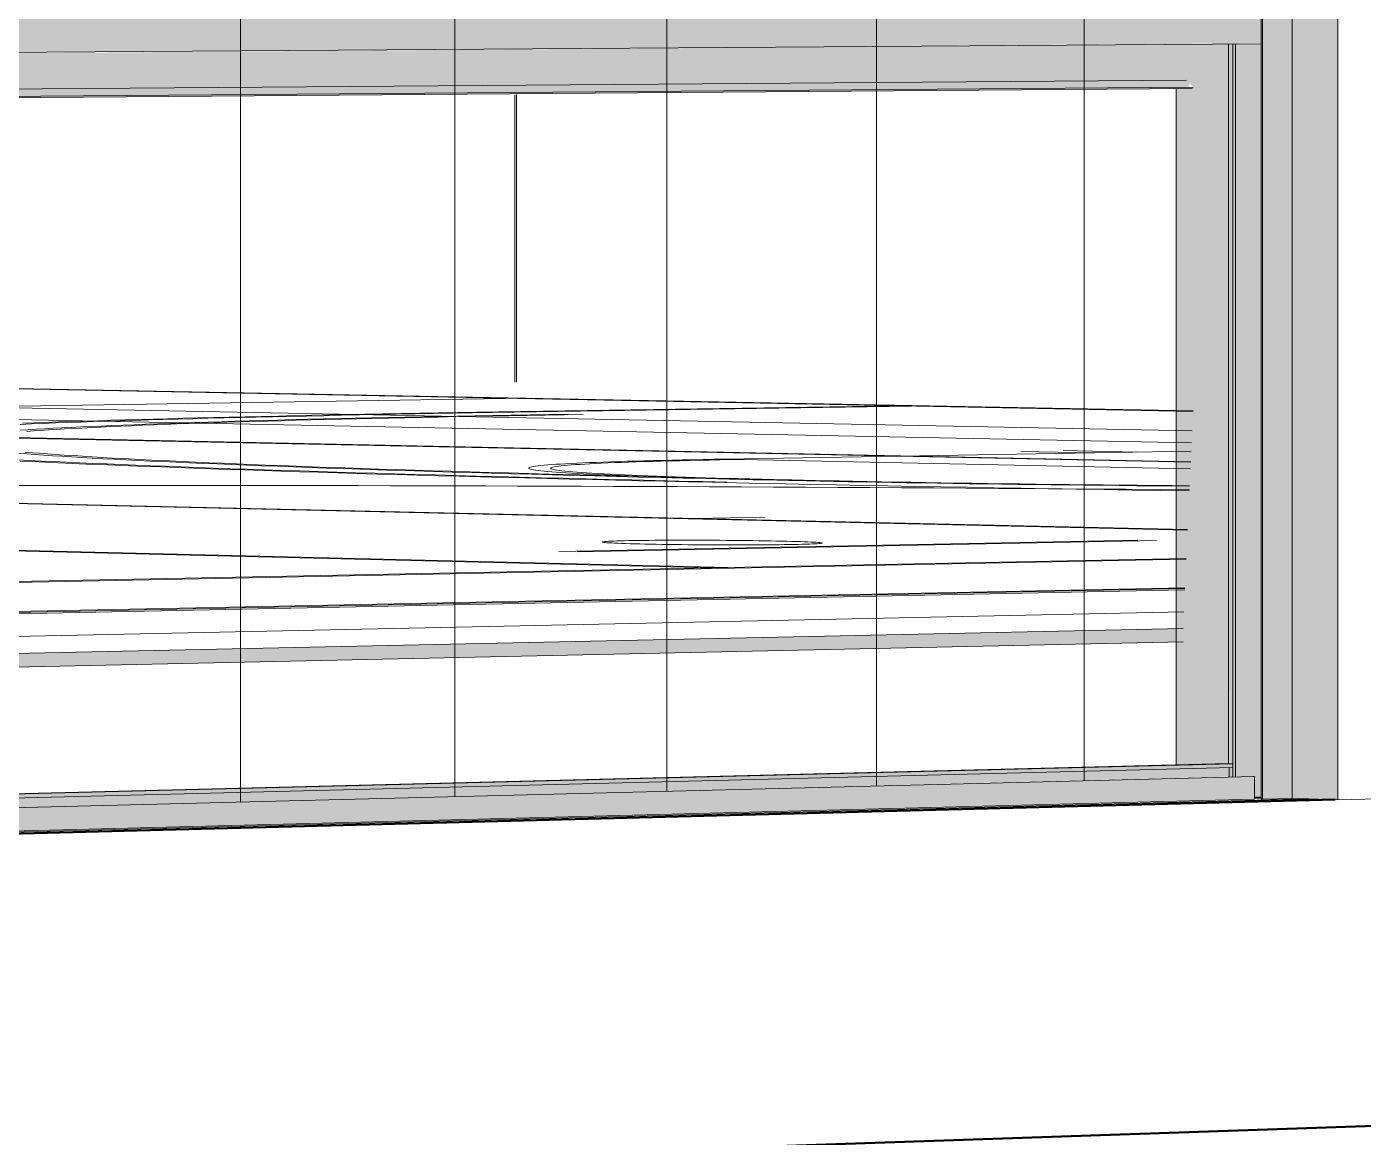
# Model space of a CAD drawing. Header units: inches. Extents: x 31156 to 31160, y -65 to 66.
# Drawn here: x 31157.6535 to 31157.69946, y 65.95301 to 65.99119 of the extents above; entities that cross this region are included whole.
import ezdxf

# ---------------------------------------------------------------- set-up
doc = ezdxf.new("R2010")
doc.units = ezdxf.units.IN
doc.header["$MEASUREMENT"] = 0
doc.linetypes.add('Dash 1_16_', pattern=[0.125, 0.0625, -0.0625])
doc.linetypes.add('Hidden', pattern=[0.28125, 0.1875, -0.09375])
for name, color, linetype, lineweight in [('A-FLOR', 192, 'Continuous', 13), ('A-FLOR-CLRS', 90, 'Dash 1_16_', 9), ('A-FLOR-OTLN', 90, 'Continuous', 9), ('A-GLAZ-CURT', 52, 'Continuous', 9), ('A-GLAZ-CWMG', 51, 'Continuous', 9), ('A-PROP-SBCK', 71, 'Hidden', 50), ('A-WALL', 113, 'Continuous', 13), ('A-WALL-PATT', 111, 'Continuous', 13), ('C-BLDG-PADS', 91, 'Continuous', 9), ('C-TOPO', 7, 'Continuous', 9), ('L-SITE-WALL', 31, 'Continuous', 13), ('S-BEAM', 12, 'Continuous', 9)]:
    doc.layers.add(name, color=color, linetype=linetype, lineweight=lineweight)

# ---------------------------------------------------------------- blocks, each defined once
blk = doc.blocks.new('FP_44-Looking North West')
at = {"layer": 'A-WALL-PATT', "lineweight": 9}
for p, q in [((-3322.5839, 65.988852), (-3322.5839, 65.978966)), ((-3322.583838, 65.978965), (-3322.583838, 65.988853))]:
    blk.add_line(p, q, dxfattribs=at)
blk = doc.blocks.new('FP_54-Looking North West')
at = {"layer": 'A-WALL-PATT', "lineweight": 9}
for p, q in [((-3322.593332, 65.964535), (-3322.593332, 66.148791)), ((-3322.585966, 65.96472), (-3322.585966, 66.148463)), ((-3322.578677, 65.964903), (-3322.578677, 66.148138)), ((-3322.571463, 65.965084), (-3322.571463, 66.147816)), ((-3322.564323, 65.965264), (-3322.564323, 66.147498))]:
    blk.add_line(p, q, dxfattribs=at)

msp = doc.modelspace()

# ---------------------------------------------------------------- hatches: boundary and pattern name
at = {"layer": 'A-FLOR', "lineweight": 5}
msp.add_hatch(color=256, dxfattribs=at).paths.add_polyline_path([(31157.65148, 65.969137), (31157.69326, 65.970044), (31157.69326, 65.970498), (31157.651504, 65.969605)], flags=0)
at = {"layer": 'A-GLAZ-CWMG', "lineweight": 5}
for points in [[(31157.695997, 65.964638), (31157.69701, 65.964664), (31157.69701, 66.148697), (31157.695997, 66.147224), (31157.695997, 65.972522)], [(31157.695945, 65.964675), (31157.695997, 65.964676), (31157.695997, 66.147224), (31157.695945, 66.147217), (31157.695945, 65.972522)], [(31157.642356, 65.964411), (31157.69497, 65.965721), (31157.69497, 65.965855), (31157.642356, 65.96455)], [(31157.642356, 65.963345), (31157.642634, 65.963352), (31157.64266, 65.96408), (31157.694848, 65.965412), (31157.694848, 65.965825), (31157.642356, 65.964523), (31157.642356, 65.964377)], [(31157.642658, 65.963267), (31157.695715, 65.964631), (31157.695715, 65.965411), (31157.642658, 65.964077)], [(31157.695997, 65.964638), (31157.695997, 65.964676), (31157.695945, 65.964675), (31157.695945, 65.96464)]]:
    msp.add_hatch(color=256, dxfattribs=at).paths.add_polyline_path(points, flags=0)
h = msp.add_hatch(color=256, dxfattribs=at)
h.paths.add_polyline_path([(31157.695718, 65.964679), (31157.695947, 65.964685), (31157.695947, 65.9906), (31157.69487, 65.990593), (31157.69487, 65.965392), (31157.695718, 65.965411)], flags=0)
h.paths.add_polyline_path([(31157.69487, 65.992222), (31157.695947, 65.992228), (31157.695947, 66.016424), (31157.69487, 66.016437), (31157.69487, 65.992691)], flags=0)
h.paths.add_polyline_path([(31157.695947, 66.018058), (31157.695947, 66.042241), (31157.69487, 66.042274), (31157.69487, 66.018072)], flags=0)
h.paths.add_polyline_path([(31157.695947, 66.043888), (31157.695947, 66.093876), (31157.69487, 66.093949), (31157.69487, 66.043922), (31157.695654, 66.043897)], flags=0)
h.paths.add_polyline_path([(31157.695947, 66.095547), (31157.695947, 66.119693), (31157.69487, 66.119786), (31157.69487, 66.095622)], flags=0)
h.paths.add_polyline_path([(31157.695947, 66.121377), (31157.695947, 66.147218), (31157.695206, 66.147225), (31157.69487, 66.146736), (31157.69487, 66.121472)], flags=0)
h = msp.add_hatch(color=256, dxfattribs=at)
h.paths.add_polyline_path([(31157.694848, 65.965392), (31157.69497, 65.965412), (31157.69497, 65.965721), (31157.694848, 65.965718), (31157.694848, 65.965411)], flags=0)
h.paths.add_polyline_path([(31157.69497, 65.965855), (31157.69497, 65.990593), (31157.694822, 65.990592), (31157.694848, 65.965859)], flags=0)
h.paths.add_polyline_path([(31157.694822, 65.992222), (31157.69497, 65.992223), (31157.69497, 66.016439), (31157.694822, 66.016437), (31157.694822, 65.992582)], flags=0)
h.paths.add_polyline_path([(31157.69497, 66.018071), (31157.69497, 66.042279), (31157.694822, 66.042274), (31157.694822, 66.018073)], flags=0)
h.paths.add_polyline_path([(31157.69497, 66.043919), (31157.69497, 66.09396), (31157.694822, 66.093948), (31157.694822, 66.043924)], flags=0)
h.paths.add_polyline_path([(31157.69497, 66.095615), (31157.69497, 66.119801), (31157.694822, 66.119786), (31157.694822, 66.095625)], flags=0)
h.paths.add_polyline_path([(31157.69497, 66.121463), (31157.69497, 66.146719), (31157.694822, 66.146701), (31157.694822, 66.121476)], flags=0)
h = msp.add_hatch(color=256, dxfattribs=at)
h.paths.add_polyline_path([(31157.69497, 65.965395), (31157.69506, 65.965412), (31157.69506, 65.990594), (31157.69497, 65.990593), (31157.69497, 65.965411)], flags=0)
h.paths.add_polyline_path([(31157.69497, 65.992223), (31157.69506, 65.992223), (31157.69506, 66.016438), (31157.69497, 66.016439), (31157.69497, 65.992691)], flags=0)
h.paths.add_polyline_path([(31157.69506, 66.01807), (31157.69506, 66.042277), (31157.69497, 66.042279), (31157.69497, 66.018071)], flags=0)
h.paths.add_polyline_path([(31157.69506, 66.043916), (31157.69506, 66.093954), (31157.69497, 66.09396), (31157.69497, 66.043919)], flags=0)
h.paths.add_polyline_path([(31157.69506, 66.095609), (31157.69506, 66.119793), (31157.69497, 66.119801), (31157.69497, 66.095615)], flags=0)
h.paths.add_polyline_path([(31157.69506, 66.121455), (31157.69506, 66.14685), (31157.69497, 66.146719), (31157.69497, 66.121463)], flags=0)
at = {"layer": 'L-SITE-WALL', "lineweight": 5}
h = msp.add_hatch(color=256, dxfattribs=at)
h.paths.add_polyline_path([(31157.693022, 65.965814), (31157.694825, 65.965859), (31157.694825, 65.990592), (31157.693473, 65.990583), (31157.693473, 65.989254), (31157.693606, 65.989111), (31157.693473, 65.98911), (31157.693473, 65.989066), (31157.693022, 65.989062), (31157.693022, 65.965825)], flags=0)
h.paths.add_polyline_path([(31157.693022, 65.992211), (31157.694825, 65.992222), (31157.694825, 66.016403), (31157.693473, 66.016377), (31157.693473, 66.015008), (31157.693606, 66.014868), (31157.693473, 66.014869), (31157.693473, 66.014824), (31157.693022, 66.014829), (31157.693022, 65.992665)], flags=0)
h.paths.add_polyline_path([(31157.694825, 66.018073), (31157.694825, 66.042187), (31157.693473, 66.042128), (31157.693473, 66.040762), (31157.693606, 66.040625), (31157.693473, 66.040629), (31157.693473, 66.040582), (31157.693022, 66.040596), (31157.693022, 66.018097), (31157.693473, 66.018091)], flags=0)
msp.add_hatch(color=256, dxfattribs=at).paths.add_polyline_path([(31157.698586, 65.964616), (31157.698586, 66.042354), (31157.69701, 66.042267), (31157.69701, 65.964664), (31157.697589, 65.964646)], flags=0)
at = {"layer": 'S-BEAM', "lineweight": 5}
for points in [[(31157.646084, 65.990362), (31157.695945, 65.990699), (31157.695945, 65.991967), (31157.646084, 65.991676)], [(31157.646005, 65.990259), (31157.695946, 65.990617), (31157.695945, 65.990699), (31157.646084, 65.990362), (31157.646044, 65.990272)]]:
    msp.add_hatch(color=256, dxfattribs=at).paths.add_polyline_path(points, flags=0)
h = msp.add_hatch(color=256, dxfattribs=at)
h.paths.add_polyline_path([(31157.643983, 65.988971), (31157.650114, 65.989019), (31157.650178, 65.990287), (31157.643975, 65.990253), (31157.643983, 65.990132)], flags=0)
h.paths.add_polyline_path([(31157.652269, 65.989035), (31157.693473, 65.989354), (31157.693473, 65.990583), (31157.652331, 65.990272), (31157.652324, 65.990131)], flags=0)
h = msp.add_hatch(color=256, dxfattribs=at)
h.paths.add_polyline_path([(31157.643821, 65.988718), (31157.650324, 65.988769), (31157.650114, 65.989019), (31157.643983, 65.988962), (31157.643983, 65.988898), (31157.643821, 65.98872)], flags=0)
h.paths.add_polyline_path([(31157.652256, 65.988784), (31157.693473, 65.98911), (31157.693473, 65.989354), (31157.652269, 65.989035), (31157.652265, 65.988962)], flags=0)
h = msp.add_hatch(color=256, dxfattribs=at)
h.paths.add_polyline_path([(31157.643821, 65.988672), (31157.650292, 65.988723), (31157.650324, 65.988769), (31157.643821, 65.988718)], flags=0)
h.paths.add_polyline_path([(31157.652253, 65.988739), (31157.693473, 65.989066), (31157.693473, 65.98911), (31157.652256, 65.988784)], flags=0)

# ---------------------------------------------------------------- linework, layer by layer
at = {"layer": 'A-FLOR'}
for p, q in [((31157.651504, 65.969605), (31157.69326, 65.970498)), ((31157.69326, 65.970044), (31157.65148, 65.969137))]:
    msp.add_line(p, q, dxfattribs=at)
at = {"layer": 'A-FLOR-CLRS', "linetype": 'Continuous'}
for p, q in [((31157.693572, 65.977294), (31157.652268, 65.978105)), ((31157.693553, 65.976882), (31157.652233, 65.977708)), ((31157.651627, 65.970974), (31157.693321, 65.971826)), ((31157.651557, 65.9702), (31157.693286, 65.971075))]:
    msp.add_line(p, q, dxfattribs=at)
at = {"layer": 'A-FLOR-OTLN'}
for p, q in [((31157.652326, 65.978751), (31157.693603, 65.977965)), ((31157.652328, 65.978766), (31157.693603, 65.977981)), ((31157.670685, 65.978417), (31157.652271, 65.978133)), ((31157.668982, 65.977933), (31157.683392, 65.978159)), ((31157.669503, 65.977923), (31157.683914, 65.978149)), ((31157.693522, 65.976217), (31157.652175, 65.977068)), ((31157.693523, 65.976236), (31157.652176, 65.977085)), ((31157.677519, 65.976325), (31157.69354, 65.976597)), ((31157.693512, 65.975993), (31157.678082, 65.976314)), ((31157.690216, 65.976541), (31157.687684, 65.976592)), ((31157.691666, 65.976566), (31157.689133, 65.976617)), ((31157.651974, 65.97484), (31157.693416, 65.973904)), ((31157.651973, 65.974818), (31157.693415, 65.973882)), ((31157.676484, 65.974287), (31157.678891, 65.974331)), ((31157.671793, 65.973154), (31157.691707, 65.973536)), ((31157.672428, 65.973139), (31157.692344, 65.973522)), ((31157.651827, 65.973195), (31157.677043, 65.972588)), ((31157.651829, 65.973219), (31157.677614, 65.9726)), ((31157.651725, 65.972062), (31157.693369, 65.972881)), ((31157.651727, 65.972091), (31157.693371, 65.972909)), ((31157.693323, 65.971875), (31157.651631, 65.971024)), ((31157.693325, 65.971905), (31157.651634, 65.971055))]:
    msp.add_line(p, q, dxfattribs=at)
for points in [[(31157.653277, 65.97752, 0), (31157.653669, 65.977536, 0), (31157.654073, 65.977552, 0), (31157.654487, 65.977567, 0), (31157.654913, 65.977583, 0), (31157.655349, 65.977598, 0), (31157.655795, 65.977613, 0), (31157.656252, 65.977628, 0), (31157.65672, 65.977642, 0), (31157.657198, 65.977657, 0), (31157.657687, 65.977671, 0), (31157.658186, 65.977686, 0), (31157.658695, 65.9777, 0), (31157.659214, 65.977713, 0), (31157.659743, 65.977727, 0), (31157.660282, 65.977741, 0), (31157.660831, 65.977754, 0), (31157.66139, 65.977767, 0), (31157.661958, 65.97778, 0), (31157.662536, 65.977793, 0), (31157.663124, 65.977806, 0), (31157.663721, 65.977818, 0), (31157.664327, 65.977831, 0), (31157.664942, 65.977843, 0), (31157.665567, 65.977855, 0), (31157.666201, 65.977866, 0), (31157.666844, 65.977878, 0), (31157.667495, 65.977889, 0), (31157.668156, 65.977901, 0), (31157.668825, 65.977912, 0), (31157.669503, 65.977923, 0)], [(31157.653284, 65.977316, 0), (31157.653548, 65.977333, 0), (31157.653823, 65.97735, 0), (31157.654109, 65.977366, 0), (31157.654407, 65.977383, 0), (31157.654716, 65.977399, 0), (31157.655036, 65.977415, 0), (31157.655368, 65.977431, 0), (31157.655711, 65.977447, 0), (31157.656065, 65.977463, 0), (31157.656429, 65.977478, 0), (31157.656805, 65.977494, 0), (31157.657192, 65.977509, 0), (31157.657589, 65.977524, 0), (31157.657998, 65.977539, 0), (31157.658416, 65.977554, 0), (31157.658846, 65.977569, 0), (31157.659286, 65.977583, 0), (31157.659736, 65.977598, 0), (31157.660197, 65.977612, 0), (31157.660668, 65.977626, 0), (31157.661149, 65.97764, 0), (31157.66164, 65.977654, 0), (31157.662141, 65.977667, 0), (31157.662653, 65.977681, 0), (31157.663174, 65.977694, 0), (31157.663704, 65.977707, 0), (31157.664245, 65.97772, 0), (31157.664795, 65.977733, 0), (31157.665355, 65.977745, 0), (31157.665924, 65.977758, 0), (31157.666502, 65.97777, 0), (31157.66709, 65.977782, 0), (31157.667687, 65.977794, 0), (31157.668293, 65.977805, 0), (31157.668908, 65.977817, 0), (31157.669532, 65.977828, 0), (31157.670165, 65.977839, 0), (31157.670806, 65.97785, 0), (31157.671457, 65.977861, 0), (31157.672115, 65.977872, 0)], [(31157.653357, 65.977557, 0), (31157.653761, 65.977572, 0), (31157.654175, 65.977587, 0), (31157.6546, 65.977602, 0), (31157.655035, 65.977617, 0), (31157.65548, 65.977631, 0), (31157.655935, 65.977646, 0), (31157.656399, 65.97766, 0), (31157.656874, 65.977674, 0), (31157.657358, 65.977688, 0), (31157.657853, 65.977702, 0), (31157.658356, 65.977715, 0), (31157.65887, 65.977729, 0), (31157.659392, 65.977742, 0), (31157.659925, 65.977755, 0), (31157.660466, 65.977768, 0), (31157.661017, 65.977781, 0), (31157.661577, 65.977794, 0), (31157.662146, 65.977806, 0), (31157.662724, 65.977819, 0), (31157.663311, 65.977831, 0), (31157.663907, 65.977843, 0), (31157.664511, 65.977855, 0), (31157.665125, 65.977866, 0), (31157.665747, 65.977878, 0), (31157.666377, 65.977889, 0), (31157.667016, 65.9779, 0), (31157.667663, 65.977911, 0), (31157.668318, 65.977922, 0), (31157.668982, 65.977933, 0)], [(31157.653503, 65.977277, 0), (31157.653741, 65.977294, 0), (31157.65399, 65.977311, 0), (31157.654251, 65.977328, 0), (31157.654524, 65.977344, 0), (31157.654807, 65.977361, 0), (31157.655102, 65.977377, 0), (31157.655409, 65.977393, 0), (31157.655726, 65.977409, 0), (31157.656054, 65.977425, 0), (31157.656394, 65.977441, 0), (31157.656745, 65.977456, 0), (31157.657106, 65.977472, 0), (31157.657478, 65.977487, 0), (31157.657861, 65.977502, 0), (31157.658255, 65.977517, 0), (31157.658659, 65.977532, 0), (31157.659074, 65.977547, 0), (31157.659499, 65.977562, 0), (31157.659935, 65.977576, 0), (31157.660381, 65.97759, 0), (31157.660837, 65.977604, 0), (31157.661303, 65.977618, 0), (31157.66178, 65.977632, 0), (31157.662266, 65.977646, 0), (31157.662763, 65.977659, 0), (31157.663269, 65.977672, 0), (31157.663785, 65.977685, 0), (31157.664311, 65.977698, 0), (31157.664846, 65.977711, 0), (31157.665391, 65.977724, 0), (31157.665945, 65.977736, 0), (31157.666509, 65.977748, 0), (31157.667081, 65.977761, 0), (31157.667663, 65.977772, 0), (31157.668254, 65.977784, 0), (31157.668855, 65.977796, 0), (31157.669464, 65.977807, 0), (31157.670081, 65.977818, 0), (31157.670708, 65.977829, 0), (31157.671343, 65.97784, 0), (31157.671987, 65.977851, 0), (31157.672639, 65.977861, 0)], [(31157.677579, 65.975536, 0), (31157.676745, 65.975554, 0), (31157.675921, 65.975572, 0), (31157.675108, 65.975591, 0), (31157.674304, 65.975609, 0), (31157.673511, 65.975628, 0), (31157.672727, 65.975646, 0), (31157.671955, 65.975665, 0), (31157.671192, 65.975684, 0), (31157.670441, 65.975703, 0), (31157.6697, 65.975722, 0), (31157.66897, 65.975741, 0), (31157.66825, 65.97576, 0), (31157.667542, 65.975779, 0), (31157.666845, 65.975799, 0), (31157.666158, 65.975818, 0), (31157.665483, 65.975838, 0), (31157.664819, 65.975857, 0), (31157.664167, 65.975877, 0), (31157.663526, 65.975897, 0), (31157.662896, 65.975917, 0), (31157.662278, 65.975936, 0), (31157.661672, 65.975956, 0), (31157.661077, 65.975976, 0), (31157.660494, 65.975996, 0), (31157.659922, 65.976017, 0), (31157.659363, 65.976037, 0), (31157.658815, 65.976057, 0), (31157.658279, 65.976077, 0), (31157.657755, 65.976097, 0), (31157.657243, 65.976118, 0), (31157.656743, 65.976138, 0), (31157.656256, 65.976158, 0), (31157.65578, 65.976179, 0), (31157.655317, 65.976199, 0), (31157.654866, 65.97622, 0), (31157.654427, 65.97624, 0), (31157.654, 65.97626, 0), (31157.653586, 65.976281, 0), (31157.653184, 65.976301, 0)], [(31157.680121, 65.975581, 0), (31157.679292, 65.975599, 0), (31157.678474, 65.975617, 0), (31157.677666, 65.975635, 0), (31157.676868, 65.975653, 0), (31157.67608, 65.975671, 0), (31157.675303, 65.97569, 0), (31157.674537, 65.975708, 0), (31157.673782, 65.975727, 0), (31157.673037, 65.975746, 0), (31157.672303, 65.975765, 0), (31157.671581, 65.975784, 0), (31157.670869, 65.975803, 0), (31157.670169, 65.975822, 0), (31157.66948, 65.975841, 0), (31157.668803, 65.97586, 0), (31157.668136, 65.97588, 0), (31157.667482, 65.975899, 0), (31157.666839, 65.975919, 0), (31157.666208, 65.975939, 0), (31157.665588, 65.975958, 0), (31157.66498, 65.975978, 0), (31157.664385, 65.975998, 0), (31157.663801, 65.976018, 0), (31157.663229, 65.976038, 0), (31157.66267, 65.976057, 0), (31157.662122, 65.976077, 0), (31157.661587, 65.976098, 0), (31157.661064, 65.976118, 0), (31157.660553, 65.976138, 0), (31157.660054, 65.976158, 0), (31157.659568, 65.976178, 0), (31157.659095, 65.976198, 0), (31157.658634, 65.976219, 0), (31157.658185, 65.976239, 0), (31157.657749, 65.976259, 0), (31157.657326, 65.976279, 0), (31157.656915, 65.9763, 0), (31157.656517, 65.97632, 0), (31157.656131, 65.97634, 0), (31157.655758, 65.976361, 0), (31157.655398, 65.976381, 0), (31157.655051, 65.976401, 0), (31157.654716, 65.976422, 0), (31157.654395, 65.976442, 0), (31157.654086, 65.976462, 0), (31157.65379, 65.976483, 0), (31157.653506, 65.976503, 0), (31157.653236, 65.976523, 0)], [(31157.67707, 65.975527, 0), (31157.676227, 65.975546, 0), (31157.675395, 65.975564, 0), (31157.674573, 65.975582, 0), (31157.673761, 65.975601, 0), (31157.672959, 65.97562, 0), (31157.672168, 65.975639, 0), (31157.671388, 65.975657, 0), (31157.670618, 65.975677, 0), (31157.669859, 65.975696, 0), (31157.66911, 65.975715, 0), (31157.668373, 65.975734, 0), (31157.667647, 65.975754, 0), (31157.666932, 65.975773, 0), (31157.666228, 65.975793, 0), (31157.665535, 65.975812, 0), (31157.664853, 65.975832, 0), (31157.664183, 65.975852, 0), (31157.663525, 65.975872, 0), (31157.662878, 65.975892, 0), (31157.662242, 65.975912, 0), (31157.661619, 65.975932, 0), (31157.661007, 65.975952, 0), (31157.660407, 65.975972, 0), (31157.659819, 65.975993, 0), (31157.659242, 65.976013, 0), (31157.658678, 65.976033, 0), (31157.658126, 65.976054, 0), (31157.657585, 65.976074, 0), (31157.657057, 65.976095, 0), (31157.656542, 65.976115, 0), (31157.656038, 65.976136, 0), (31157.655547, 65.976156, 0), (31157.655067, 65.976177, 0), (31157.654601, 65.976198, 0), (31157.654146, 65.976218, 0), (31157.653704, 65.976239, 0), (31157.653275, 65.97626, 0)], [(31157.680628, 65.97559, 0), (31157.679806, 65.975607, 0), (31157.678994, 65.975625, 0), (31157.678192, 65.975643, 0), (31157.677401, 65.975661, 0), (31157.67662, 65.975679, 0), (31157.675849, 65.975698, 0), (31157.675089, 65.975716, 0), (31157.674339, 65.975735, 0), (31157.6736, 65.975753, 0), (31157.672872, 65.975772, 0), (31157.672156, 65.975791, 0), (31157.67145, 65.97581, 0), (31157.670755, 65.975829, 0), (31157.670071, 65.975848, 0), (31157.669399, 65.975867, 0), (31157.668738, 65.975886, 0), (31157.668088, 65.975905, 0), (31157.66745, 65.975925, 0), (31157.666824, 65.975944, 0), (31157.666209, 65.975964, 0), (31157.665606, 65.975983, 0), (31157.665015, 65.976003, 0), (31157.664435, 65.976023, 0), (31157.663868, 65.976042, 0), (31157.663312, 65.976062, 0), (31157.662769, 65.976082, 0), (31157.662238, 65.976102, 0), (31157.661718, 65.976122, 0), (31157.661211, 65.976142, 0), (31157.660717, 65.976162, 0), (31157.660234, 65.976182, 0), (31157.659764, 65.976202, 0), (31157.659306, 65.976222, 0), (31157.658861, 65.976242, 0), (31157.658428, 65.976262, 0), (31157.658008, 65.976282, 0), (31157.6576, 65.976303, 0), (31157.657205, 65.976323, 0), (31157.656822, 65.976343, 0), (31157.656452, 65.976363, 0), (31157.656094, 65.976383, 0), (31157.655749, 65.976403, 0), (31157.655417, 65.976423, 0), (31157.655098, 65.976444, 0), (31157.654791, 65.976464, 0), (31157.654497, 65.976484, 0), (31157.654215, 65.976504, 0), (31157.653947, 65.976524, 0), (31157.653691, 65.976544, 0), (31157.653447, 65.976564, 0)], [(31157.677519, 65.976325, 0), (31157.677134, 65.976319, 0), (31157.676759, 65.976312, 0), (31157.676394, 65.976305, 0), (31157.67604, 65.976297, 0), (31157.675695, 65.97629, 0), (31157.675361, 65.976282, 0), (31157.675037, 65.976274, 0), (31157.674725, 65.976266, 0), (31157.674423, 65.976258, 0), (31157.674132, 65.976249, 0), (31157.673852, 65.976241, 0), (31157.673584, 65.976232, 0), (31157.673327, 65.976223, 0), (31157.673081, 65.976214, 0), (31157.672848, 65.976205, 0), (31157.672626, 65.976195, 0), (31157.672416, 65.976186, 0), (31157.672219, 65.976176, 0), (31157.672033, 65.976166, 0), (31157.67186, 65.976156, 0), (31157.671699, 65.976146, 0), (31157.671551, 65.976136, 0), (31157.671415, 65.976126, 0), (31157.671292, 65.976115, 0), (31157.671181, 65.976105, 0), (31157.671084, 65.976094, 0), (31157.670999, 65.976083, 0), (31157.670927, 65.976072, 0), (31157.670868, 65.976061, 0), (31157.670822, 65.97605, 0), (31157.670789, 65.976039, 0), (31157.670769, 65.976028, 0), (31157.670763, 65.976016, 0), (31157.670769, 65.976005, 0), (31157.670788, 65.975993, 0), (31157.670821, 65.975982, 0), (31157.670867, 65.97597, 0), (31157.670926, 65.975959, 0), (31157.670998, 65.975947, 0), (31157.671083, 65.975935, 0), (31157.671181, 65.975924, 0), (31157.671293, 65.975912, 0), (31157.671417, 65.9759, 0), (31157.671554, 65.975888, 0), (31157.671705, 65.975877, 0), (31157.671868, 65.975865, 0), (31157.672044, 65.975853, 0), (31157.672233, 65.975841, 0), (31157.672435, 65.97583, 0), (31157.672649, 65.975818, 0), (31157.672875, 65.975806, 0), (31157.673115, 65.975795, 0), (31157.673366, 65.975783, 0), (31157.67363, 65.975771, 0), (31157.673906, 65.97576, 0), (31157.674193, 65.975748, 0), (31157.674493, 65.975737, 0), (31157.674805, 65.975726, 0), (31157.675128, 65.975714, 0), (31157.675462, 65.975703, 0), (31157.675808, 65.975692, 0), (31157.676165, 65.975681, 0), (31157.676533, 65.97567, 0), (31157.676912, 65.975659, 0), (31157.677302, 65.975648, 0), (31157.677702, 65.975638, 0), (31157.678112, 65.975627, 0), (31157.678533, 65.975617, 0), (31157.678963, 65.975607, 0), (31157.679403, 65.975597, 0), (31157.679853, 65.975587, 0), (31157.680312, 65.975577, 0), (31157.68078, 65.975567, 0), (31157.681257, 65.975558, 0), (31157.681742, 65.975548, 0), (31157.682236, 65.975539, 0), (31157.682738, 65.97553, 0), (31157.683248, 65.975521, 0), (31157.683765, 65.975512, 0), (31157.68429, 65.975504, 0), (31157.684823, 65.975496, 0), (31157.685361, 65.975487, 0), (31157.685907, 65.975479, 0), (31157.686459, 65.975472, 0), (31157.687017, 65.975464, 0), (31157.687581, 65.975457, 0), (31157.68815, 65.97545, 0), (31157.688725, 65.975443, 0), (31157.689304, 65.975436, 0), (31157.689888, 65.97543, 0), (31157.690477, 65.975424, 0), (31157.691069, 65.975418, 0), (31157.691666, 65.975412, 0), (31157.692266, 65.975406, 0), (31157.692869, 65.975401, 0), (31157.693474, 65.975396, 0)], [(31157.678082, 65.976314, 0), (31157.677701, 65.976307, 0), (31157.67733, 65.9763, 0), (31157.676969, 65.976293, 0), (31157.676618, 65.976286, 0), (31157.676278, 65.976278, 0), (31157.675948, 65.976271, 0), (31157.675629, 65.976263, 0), (31157.675321, 65.976255, 0), (31157.675023, 65.976247, 0), (31157.674737, 65.976238, 0), (31157.674462, 65.97623, 0), (31157.674199, 65.976221, 0), (31157.673948, 65.976212, 0), (31157.673708, 65.976203, 0), (31157.67348, 65.976194, 0), (31157.673264, 65.976184, 0), (31157.67306, 65.976175, 0), (31157.672868, 65.976165, 0), (31157.672689, 65.976155, 0), (31157.672522, 65.976145, 0), (31157.672368, 65.976135, 0), (31157.672226, 65.976125, 0), (31157.672097, 65.976115, 0), (31157.671981, 65.976104, 0), (31157.671878, 65.976094, 0), (31157.671788, 65.976083, 0), (31157.67171, 65.976072, 0), (31157.671646, 65.976062, 0), (31157.671595, 65.976051, 0), (31157.671557, 65.97604, 0), (31157.671532, 65.976029, 0), (31157.671521, 65.976017, 0), (31157.671522, 65.976006, 0), (31157.671537, 65.975995, 0), (31157.671565, 65.975983, 0), (31157.671607, 65.975972, 0), (31157.671661, 65.97596, 0), (31157.671729, 65.975949, 0), (31157.671811, 65.975937, 0), (31157.671905, 65.975926, 0), (31157.672013, 65.975914, 0), (31157.672134, 65.975902, 0), (31157.672267, 65.975891, 0), (31157.672415, 65.975879, 0), (31157.672575, 65.975868, 0), (31157.672748, 65.975856, 0), (31157.672933, 65.975844, 0), (31157.673132, 65.975833, 0), (31157.673344, 65.975821, 0), (31157.673568, 65.975809, 0), (31157.673804, 65.975798, 0), (31157.674053, 65.975786, 0), (31157.674315, 65.975775, 0), (31157.674589, 65.975763, 0), (31157.674874, 65.975752, 0), (31157.675172, 65.975741, 0), (31157.675482, 65.975729, 0), (31157.675803, 65.975718, 0), (31157.676136, 65.975707, 0), (31157.67648, 65.975696, 0), (31157.676836, 65.975685, 0), (31157.677202, 65.975675, 0), (31157.67758, 65.975664, 0), (31157.677968, 65.975653, 0), (31157.678366, 65.975643, 0), (31157.678776, 65.975632, 0), (31157.679195, 65.975622, 0), (31157.679624, 65.975612, 0), (31157.680063, 65.975602, 0), (31157.680511, 65.975592, 0), (31157.680969, 65.975583, 0), (31157.681435, 65.975573, 0), (31157.681911, 65.975564, 0), (31157.682395, 65.975554, 0), (31157.682888, 65.975545, 0), (31157.683388, 65.975536, 0), (31157.683897, 65.975528, 0), (31157.684413, 65.975519, 0), (31157.684936, 65.975511, 0), (31157.685466, 65.975503, 0), (31157.686004, 65.975495, 0), (31157.686547, 65.975487, 0), (31157.687097, 65.97548, 0), (31157.687653, 65.975472, 0), (31157.688215, 65.975465, 0), (31157.688782, 65.975458, 0), (31157.689354, 65.975452, 0), (31157.689931, 65.975445, 0), (31157.690512, 65.975439, 0), (31157.691098, 65.975433, 0), (31157.691687, 65.975427, 0), (31157.69228, 65.975422, 0), (31157.692876, 65.975416, 0), (31157.693476, 65.975411, 0)], [(31157.653072, 65.975422, 0), (31157.654135, 65.975422, 0), (31157.655201, 65.975423, 0), (31157.656271, 65.975423, 0), (31157.657343, 65.975423, 0), (31157.658418, 65.975422, 0), (31157.659495, 65.975422, 0), (31157.660575, 65.975421, 0), (31157.661657, 65.975419, 0), (31157.662741, 65.975418, 0), (31157.663827, 65.975416, 0), (31157.664915, 65.975414, 0), (31157.666005, 65.975412, 0), (31157.667097, 65.97541, 0), (31157.66819, 65.975407, 0), (31157.669285, 65.975404, 0), (31157.670381, 65.9754, 0), (31157.671479, 65.975397, 0), (31157.672577, 65.975393, 0), (31157.673676, 65.975389, 0), (31157.674776, 65.975385, 0), (31157.675877, 65.97538, 0), (31157.676979, 65.975375, 0), (31157.678081, 65.97537, 0), (31157.679183, 65.975365, 0), (31157.680286, 65.975359, 0), (31157.681388, 65.975353, 0), (31157.682491, 65.975347, 0), (31157.683593, 65.975341, 0), (31157.684695, 65.975334, 0), (31157.685797, 65.975327, 0), (31157.686898, 65.97532, 0), (31157.687998, 65.975312, 0), (31157.689098, 65.975305, 0), (31157.690196, 65.975297, 0), (31157.691294, 65.975288, 0), (31157.69239, 65.97528, 0), (31157.693486, 65.975271, 0)], [(31157.67707, 65.975527, 0), (31157.677905, 65.975509, 0), (31157.67875, 65.975492, 0), (31157.679605, 65.975474, 0), (31157.680468, 65.975457, 0), (31157.681341, 65.97544, 0), (31157.682223, 65.975423, 0), (31157.683114, 65.975406, 0), (31157.684013, 65.975389, 0), (31157.684922, 65.975372, 0), (31157.685838, 65.975355, 0), (31157.686764, 65.975339, 0), (31157.687697, 65.975323, 0), (31157.688639, 65.975307, 0), (31157.689588, 65.975291, 0), (31157.690546, 65.975275, 0), (31157.691512, 65.975259, 0), (31157.692485, 65.975244, 0), (31157.693465, 65.975229, 0)], [(31157.674578, 65.97341, 0), (31157.674407, 65.973414, 0), (31157.674246, 65.973418, 0), (31157.674095, 65.973423, 0), (31157.673957, 65.973428, 0), (31157.67383, 65.973432, 0), (31157.673716, 65.973437, 0), (31157.673615, 65.973442, 0), (31157.673528, 65.973447, 0), (31157.673454, 65.973452, 0), (31157.673394, 65.973457, 0), (31157.673349, 65.973462, 0), (31157.673318, 65.973467, 0), (31157.673301, 65.973472, 0), (31157.673299, 65.973477, 0), (31157.673312, 65.973482, 0), (31157.673339, 65.973487, 0), (31157.67338, 65.973492, 0), (31157.673436, 65.973496, 0), (31157.673506, 65.9735, 0), (31157.673589, 65.973505, 0), (31157.673686, 65.973509, 0), (31157.673796, 65.973512, 0), (31157.673919, 65.973516, 0), (31157.674054, 65.973519, 0), (31157.6742, 65.973522, 0), (31157.674357, 65.973525, 0), (31157.674525, 65.973528, 0), (31157.674703, 65.97353, 0), (31157.674889, 65.973532, 0), (31157.675084, 65.973534, 0), (31157.675287, 65.973536, 0), (31157.675497, 65.973537, 0), (31157.675712, 65.973538, 0), (31157.675933, 65.973538, 0), (31157.676158, 65.973538, 0), (31157.676387, 65.973538, 0), (31157.676618, 65.973538, 0), (31157.676851, 65.973537, 0), (31157.677085, 65.973536, 0), (31157.677319, 65.973535, 0), (31157.677552, 65.973533, 0), (31157.677783, 65.973531, 0), (31157.678012, 65.973529, 0), (31157.678237, 65.973527, 0), (31157.678457, 65.973524, 0), (31157.678672, 65.973521, 0), (31157.678881, 65.973518, 0), (31157.679083, 65.973514, 0), (31157.679278, 65.97351, 0), (31157.679463, 65.973507, 0), (31157.67964, 65.973502, 0), (31157.679807, 65.973498, 0), (31157.679963, 65.973494, 0), (31157.680108, 65.973489, 0), (31157.680242, 65.973485, 0), (31157.680363, 65.97348, 0), (31157.680471, 65.973475, 0), (31157.680567, 65.97347, 0), (31157.680649, 65.973465, 0), (31157.680717, 65.97346, 0), (31157.680771, 65.973455, 0), (31157.680811, 65.97345, 0), (31157.680836, 65.973445, 0), (31157.680847, 65.97344, 0), (31157.680843, 65.973435, 0), (31157.680824, 65.97343, 0), (31157.680791, 65.973425, 0), (31157.680744, 65.973421, 0), (31157.680682, 65.973416, 0), (31157.680606, 65.973412, 0), (31157.680517, 65.973408, 0), (31157.680414, 65.973404, 0), (31157.680298, 65.9734, 0), (31157.680169, 65.973397, 0), (31157.680029, 65.973393, 0), (31157.679877, 65.97339, 0), (31157.679714, 65.973388, 0), (31157.679541, 65.973385, 0), (31157.679358, 65.973383, 0), (31157.679166, 65.973381, 0), (31157.678966, 65.973379, 0), (31157.678759, 65.973378, 0), (31157.678545, 65.973377, 0), (31157.678326, 65.973376, 0), (31157.678101, 65.973376, 0), (31157.677873, 65.973376, 0), (31157.677641, 65.973376, 0), (31157.677408, 65.973377, 0), (31157.677172, 65.973377, 0), (31157.676937, 65.973379, 0), (31157.676702, 65.97338, 0), (31157.676469, 65.973382, 0), (31157.676237, 65.973384, 0), (31157.67601, 65.973386, 0), (31157.675786, 65.973389, 0), (31157.675567, 65.973392, 0), (31157.675355, 65.973395, 0), (31157.675148, 65.973398, 0), (31157.67495, 65.973402, 0), (31157.67476, 65.973406, 0), (31157.674578, 65.97341, 0)]]:
    msp.add_polyline3d(points, dxfattribs=at)
at = {"layer": 'A-GLAZ-CWMG'}
for p, q in [((31157.695945, 65.96464), (31157.695945, 66.147217)), ((31157.695997, 65.964638), (31157.695997, 66.147224)), ((31157.69701, 65.964664), (31157.69701, 66.042267)), ((31157.694822, 65.965851), (31157.694822, 65.990594)), ((31157.69497, 65.965392), (31157.69497, 65.990595)), ((31157.69506, 65.965394), (31157.69506, 65.990595)), ((31157.642356, 65.964559), (31157.694822, 65.96586)), ((31157.642356, 65.96455), (31157.69497, 65.965855)), ((31157.642356, 65.964411), (31157.69497, 65.965721)), ((31157.694822, 65.96586), (31157.69497, 65.965855)), ((31157.694848, 65.965718), (31157.694848, 65.965389)), ((31157.69497, 65.965855), (31157.69497, 65.965721)), ((31157.642658, 65.964077), (31157.695715, 65.965411)), ((31157.695663, 65.965413), (31157.695715, 65.965411)), ((31157.695715, 65.965411), (31157.695715, 65.964631)), ((31157.642658, 65.963267), (31157.695715, 65.964631)), ((31157.695947, 65.964685), (31157.695718, 65.964679)), ((31157.695997, 65.964638), (31157.695945, 65.96464)), ((31157.69701, 65.964664), (31157.695997, 65.964638))]:
    msp.add_line(p, q, dxfattribs=at)
at = {"layer": 'A-PROP-SBCK', "linetype": 'Continuous'}
for p, q in [((31157.698485, 65.964619), (31156.838933, 65.942476)), ((31157.95542, 65.962089), (31156.840487, 65.92423))]:
    msp.add_line(p, q, dxfattribs=at)
at = {"layer": 'A-WALL'}
for p, q in [((31157.695716, 65.964669), (31157.695914, 65.964674)), ((31157.695947, 65.964712), (31157.695717, 65.964706))]:
    msp.add_line(p, q, dxfattribs=at)
at = {"layer": 'C-BLDG-PADS'}
msp.add_line((31157.507554, 65.959758), (31157.697589, 65.964646), dxfattribs=at)
at = {"layer": 'C-TOPO'}
for p, q in [((31157.697589, 65.964646), (31157.507554, 65.959758)), ((31157.507554, 65.959758), (31157.697589, 65.964646))]:
    msp.add_line(p, q, dxfattribs=at)
at = {"layer": 'L-SITE-WALL'}
for p, q in [((31157.698586, 66.148899), (31157.698586, 65.964616)), ((31157.693022, 65.965814), (31157.693022, 65.989062)), ((31157.698586, 65.964616), (31157.956201, 65.971254)), ((31157.697589, 65.964646), (31157.69701, 65.964664)), ((31157.698586, 65.964616), (31157.697589, 65.964646))]:
    msp.add_line(p, q, dxfattribs=at)
at = {"layer": 'S-BEAM'}
for p, q in [((31157.695945, 65.9906), (31157.646006, 65.990259)), ((31157.652256, 65.988784), (31157.693606, 65.989111)), ((31157.652269, 65.989035), (31157.693382, 65.989353)), ((31157.652253, 65.988739), (31157.693576, 65.989066))]:
    msp.add_line(p, q, dxfattribs=at)

# ---------------------------------------------------------------- block references
at = {"layer": 'A-GLAZ-CURT'}
msp.add_blockref('FP_54-Looking North West', (34480.254183, 0), dxfattribs=at)
at = {"layer": 'L-SITE-WALL', "lineweight": 9}
msp.add_blockref('FP_44-Looking North West', (34480.254183, 0), dxfattribs=at)

doc.saveas('drawing.dxf')
